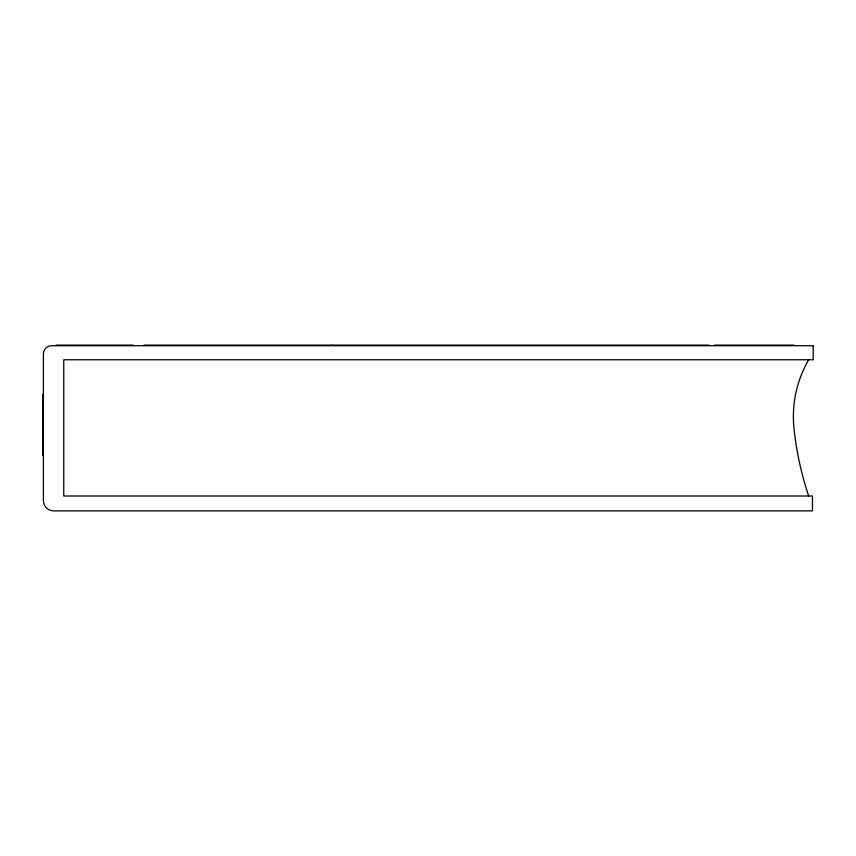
<?xml version="1.0" encoding="UTF-8"?>
<svg xmlns="http://www.w3.org/2000/svg" width="856" height="856" viewBox="0 0 856 856"><rect width="100%" height="100%" fill="white"/><g stroke="black" fill="none" stroke-linecap="round" stroke-linejoin="round"><path stroke-width="1.28" d="M56.196 345.118L133.162 345.118M143.936 345.118L331.379 345.118M331.593 345.118L708.918 345.118M714.45 345.118L793.79 345.118M42.8 394.167L42.8 455.595M808.685 359.755A113.206 113.206 0 0 0 793.994 428.3A315.596 315.596 0 0 0 808.685 496.009M813.2 345.728L51.66 345.728A8.25 8.25 0 0 0 43.399 353.977L43.399 500.578A10.293 10.293 0 0 0 53.703 510.882L812.451 510.882L812.451 496.009L63.761 496.009L63.761 359.755L813.2 359.755L813.2 345.728"/></g></svg>
